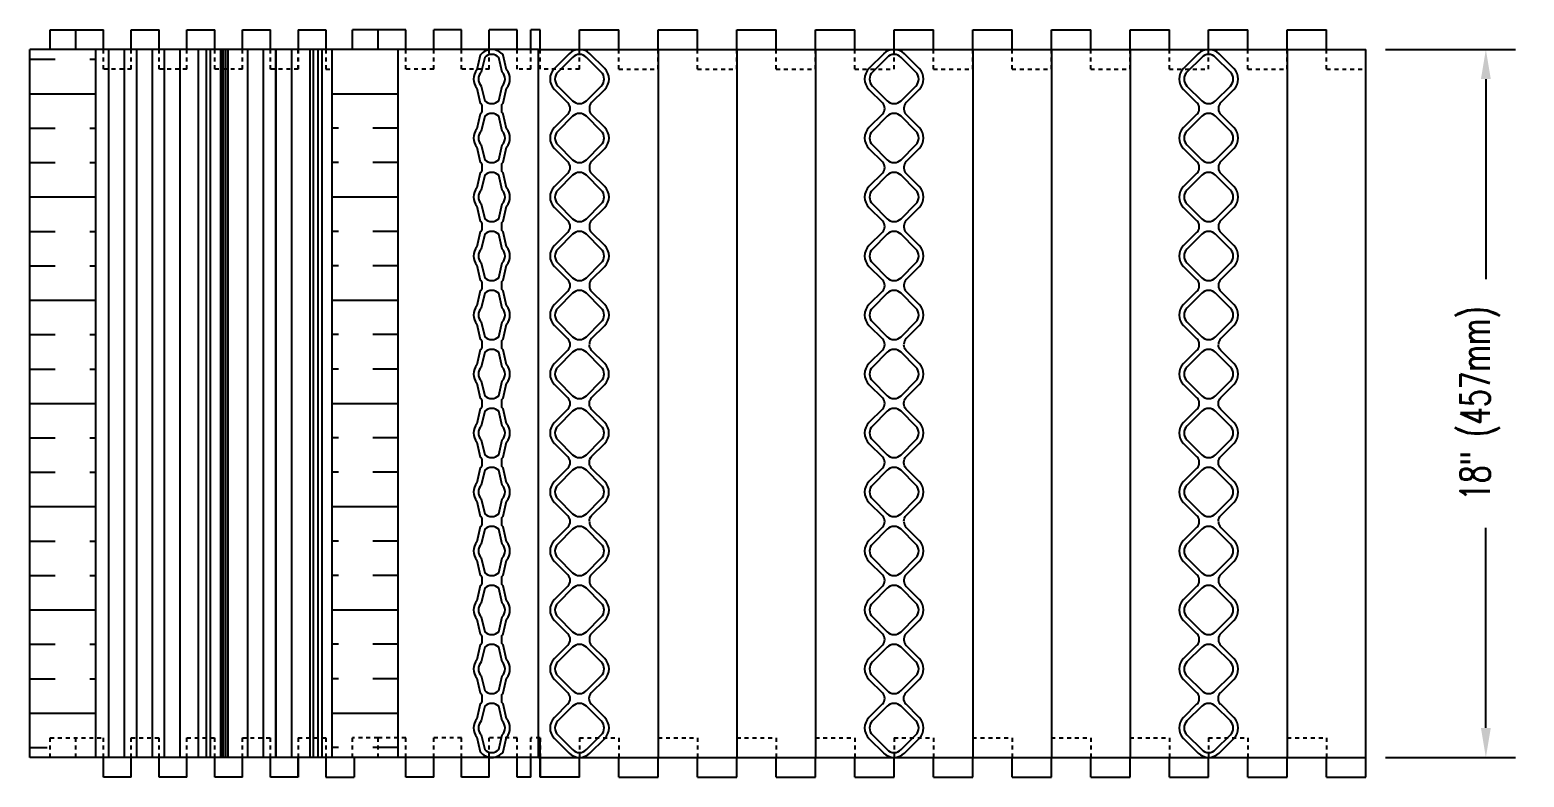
# Model space of a CAD drawing. Header units: inches. Extents: x 191.2 to 234.1, y 83.4 to 139.4.
# Drawn here: x 195.58 to 233.58, y 120.36 to 139.36 of the extents above; entities that cross this region are included whole.
import ezdxf

# ---------------------------------------------------------------- set-up
doc = ezdxf.new("R2010")
doc.units = ezdxf.units.IN
doc.header["$MEASUREMENT"] = 0
doc.linetypes.add('DASHED2', pattern=[0.375, 0.25, -0.125])
for name, color, linetype in [('HATCH', 12, 'Continuous'), ('line25', 2, 'Continuous'), ('LINE50', 5, 'Continuous'), ('LINE8', 8, 'Continuous'), ('LINE9', 9, 'Continuous'), ('TEXT', 4, 'Continuous')]:
    doc.layers.add(name, color=color, linetype=linetype)
doc.styles.add('DIM', font='romans.shx', dxfattribs={"width": 0.7})
doc.dimstyles.new('ext_8', dxfattribs={"dimscale": 8, "dimtxt": 0.09375, "dimasz": 0.09375, "dimexe": 0.09375, "dimexo": 0.0625, "dimgap": 0.0625, "dimtad": 1, "dimdec": 1, "dimzin": 3, "dimdsep": 46, "dimlunit": 4, "dimtxsty": 'DIM', "dimcen": 0.09, "dimdle": 0.09375, "dimclrt": 4, "dimadec": 0, "dimazin": 0, "dimtfac": 1, "dimtdec": 1, "dimtmove": 2, "dimatfit": 3, "dimfxl": 0, "dimfrac": 2, "dimtolj": 1, "dimtzin": 0, "dimarcsym": 0})

# ---------------------------------------------------------------- blocks, each defined once
blk = doc.blocks.new('WEB_INSERT_FRONT')
for p, q in [((-0.265, 8.89), (-0.64, 8.515)), ((0.64, 8.515), (0.265, 8.89)), ((-0.64, 7.985), (-0.297, 7.641)), ((0.309, 7.653), (0.64, 7.985)), ((-0.297, 7.359), (-0.64, 7.015)), ((0.25, 7.512), (0.25, 7.488)), ((0.64, 7.015), (0.309, 7.347)), ((-0.64, 6.485), (-0.297, 6.141)), ((0.309, 6.153), (0.64, 6.485)), ((-0.297, 5.859), (-0.64, 5.515)), ((0.25, 6.012), (0.25, 5.988)), ((0.64, 5.515), (0.309, 5.847)), ((-0.64, 4.985), (-0.297, 4.641)), ((0.309, 4.653), (0.64, 4.985)), ((-0.297, 4.359), (-0.64, 4.015)), ((0.25, 4.512), (0.25, 4.488)), ((0.64, 4.015), (0.309, 4.347)), ((-0.297, 3.141), (-0.64, 3.485)), ((0.309, 3.153), (0.64, 3.485)), ((-0.297, 2.859), (-0.64, 2.515)), ((0.25, 3.012), (0.25, 2.988)), ((0.64, 2.515), (0.309, 2.847)), ((-0.64, 1.985), (-0.297, 1.641)), ((0.309, 1.653), (0.64, 1.985)), ((-0.297, 1.359), (-0.64, 1.015)), ((-0.64, 0.485), (-0.297, 0.141)), ((-0.297, -0.141), (-0.64, -0.485)), ((-0.64, -1.015), (-0.297, -1.359)), ((-0.297, -1.641), (-0.64, -1.985)), ((-0.64, -2.515), (-0.297, -2.859)), ((-0.297, -3.141), (-0.64, -3.485)), ((0.64, -3.485), (0.309, -3.153)), ((-0.64, -4.015), (-0.297, -4.359)), ((0.309, -4.347), (0.64, -4.015)), ((0.25, -4.488), (0.25, -4.512)), ((-0.297, -4.641), (-0.64, -4.985)), ((0.64, -4.985), (0.309, -4.653)), ((-0.64, -5.515), (-0.297, -5.859)), ((0.309, -5.847), (0.64, -5.515)), ((0.25, -5.988), (0.25, -6.012)), ((-0.297, -6.141), (-0.64, -6.485)), ((0.64, -6.485), (0.309, -6.153)), ((-0.64, -7.015), (-0.297, -7.359)), ((0.297, -7.359), (0.64, -7.015)), ((-0.297, -7.641), (-0.64, -7.985)), ((0.64, -7.985), (0.297, -7.641)), ((-0.64, -8.515), (-0.265, -8.89)), ((0.265, -8.89), (0.64, -8.515))]:
    blk.add_line(p, q)
for points in [[(-0.552, 8.073), (-0.177, 7.698, 0.414214), (0.177, 7.698), (0.552, 8.073, 0.414214), (0.552, 8.427), (0.177, 8.802, 0.414214), (-0.177, 8.802), (-0.552, 8.427, 0.414214)], [(-0.552, 6.573), (-0.177, 6.198, 0.414214), (0.177, 6.198), (0.552, 6.573, 0.414214), (0.552, 6.927), (0.177, 7.302, 0.414214), (-0.177, 7.302), (-0.552, 6.927, 0.414214)], [(-0.552, 5.073), (-0.177, 4.698, 0.414214), (0.177, 4.698), (0.552, 5.073, 0.414214), (0.552, 5.427), (0.177, 5.802, 0.414214), (-0.177, 5.802), (-0.552, 5.427, 0.414214)], [(-0.552, 3.573), (-0.177, 3.198, 0.414214), (0.177, 3.198), (0.552, 3.573, 0.414214), (0.552, 3.927), (0.177, 4.302, 0.414214), (-0.177, 4.302), (-0.552, 3.927, 0.414214)], [(-0.552, 3.573), (-0.177, 3.198, 0.414214), (0.177, 3.198), (0.552, 3.573, 0.414214), (0.552, 3.927), (0.177, 4.302, 0.414214), (-0.177, 4.302), (-0.552, 3.927, 0.414214)], [(-0.552, 2.073), (-0.177, 1.698, 0.414214), (0.177, 1.698), (0.552, 2.073, 0.414214), (0.552, 2.427), (0.177, 2.802, 0.414214), (-0.177, 2.802), (-0.552, 2.427, 0.414214)], [(-0.552, 0.573), (-0.177, 0.198, 0.414214), (0.177, 0.198), (0.552, 0.573, 0.414214), (0.552, 0.927), (0.177, 1.302, 0.414214), (-0.177, 1.302), (-0.552, 0.927, 0.414214)], [(-0.552, -0.927), (-0.177, -1.302, 0.414214), (0.177, -1.302), (0.552, -0.927, 0.414214), (0.552, -0.573), (0.177, -0.198, 0.414214), (-0.177, -0.198), (-0.552, -0.573, 0.414214)], [(-0.552, -2.427), (-0.177, -2.802, 0.414214), (0.177, -2.802), (0.552, -2.427, 0.414214), (0.552, -2.073), (0.177, -1.698, 0.414214), (-0.177, -1.698), (-0.552, -2.073, 0.414214)], [(-0.552, -3.927), (-0.177, -4.302, 0.414214), (0.177, -4.302), (0.552, -3.927, 0.414214), (0.552, -3.573), (0.177, -3.198, 0.414214), (-0.177, -3.198), (-0.552, -3.573, 0.414214)], [(-0.552, -5.427), (-0.177, -5.802, 0.414214), (0.177, -5.802), (0.552, -5.427, 0.414214), (0.552, -5.073), (0.177, -4.698, 0.414214), (-0.177, -4.698), (-0.552, -5.073, 0.414214)], [(-0.552, -6.927), (-0.177, -7.302, 0.414214), (0.177, -7.302), (0.552, -6.927, 0.414214), (0.552, -6.573), (0.177, -6.198, 0.414214), (-0.177, -6.198), (-0.552, -6.573, 0.414214)], [(-0.552, -8.427), (-0.177, -8.802, 0.414214), (0.177, -8.802), (0.552, -8.427, 0.414214), (0.552, -8.073), (0.177, -7.698, 0.414214), (-0.177, -7.698), (-0.552, -8.073, 0.414214)]]:
    blk.add_lwpolyline(points, format="xyb", close=True)
blk.add_lwpolyline([(0.25, -2.988, -0.198912), (0.309, -2.847), (0.64, -2.515, 0.414214), (0.64, -1.985), (0.309, -1.653, -0.198912), (0.25, -1.512), (0.25, -1.488, -0.198912), (0.309, -1.347), (0.64, -1.015, 0.414214), (0.64, -0.485), (0.309, -0.153, -0.198912), (0.25, -0.012), (0.25, 0.012, -0.198912), (0.309, 0.153), (0.64, 0.485, 0.414214), (0.64, 1.015), (0.309, 1.347, -0.198912), (0.25, 1.488)], format="xyb")
for centre, radius, start, end in [((0, 8.625), 0.375, 45, 135), ((-0.375, 8.25), 0.375, 135, 225), ((0.375, 8.25), 0.375, 315, 45), ((-0.438, 7.5), 0.2, 315, 45), ((0.45, 7.512), 0.2, 135, 180), ((0.45, 7.488), 0.2, 180, 225), ((-0.375, 6.75), 0.375, 135, 225), ((0.375, 6.75), 0.375, 315, 45), ((-0.438, 6), 0.2, 315, 45), ((0.45, 6.012), 0.2, 135, 180), ((0.45, 5.988), 0.2, 180, 225), ((-0.375, 5.25), 0.375, 135, 225), ((0.375, 5.25), 0.375, 315, 45), ((-0.438, 4.5), 0.2, 315, 45), ((0.45, 4.512), 0.2, 135, 180), ((0.45, 4.488), 0.2, 180, 225), ((-0.375, 3.75), 0.375, 135, 225), ((0.375, 3.75), 0.375, 315, 45), ((-0.438, 3), 0.2, 315, 45), ((0.45, 3.012), 0.2, 135, 180), ((0.45, 2.988), 0.2, 180, 225), ((-0.375, 2.25), 0.375, 135, 225), ((0.375, 2.25), 0.375, 315, 45), ((-0.438, 1.5), 0.2, 315, 45), ((0.45, 1.512), 0.2, 135, 180), ((-0.375, 0.75), 0.375, 135, 225), ((-0.438, 0), 0.2, 315, 45), ((-0.375, -0.75), 0.375, 135, 225), ((-0.438, -1.5), 0.2, 315, 45), ((-0.375, -2.25), 0.375, 135, 225), ((-0.438, -3), 0.2, 315, 45), ((0.45, -3.012), 0.2, 180, 225), ((-0.375, -3.75), 0.375, 135, 225), ((0.375, -3.75), 0.375, 315, 45), ((-0.438, -4.5), 0.2, 315, 45), ((0.45, -4.488), 0.2, 135, 180), ((0.45, -4.512), 0.2, 180, 225), ((-0.375, -5.25), 0.375, 135, 225), ((0.375, -5.25), 0.375, 315, 45), ((-0.438, -6), 0.2, 315, 45), ((0.45, -5.988), 0.2, 135, 180), ((0.45, -6.012), 0.2, 180, 225), ((-0.375, -6.75), 0.375, 135, 225), ((0.375, -6.75), 0.375, 315, 45), ((-0.438, -7.5), 0.2, 315, 45), ((0.438, -7.5), 0.2, 135, 225), ((-0.375, -8.25), 0.375, 135, 225), ((0.375, -8.25), 0.375, 315, 45), ((0, -8.625), 0.375, 225, 315)]:
    blk.add_arc(centre, radius, start, end)
blk = doc.blocks.new('*D21')
at = {"layer": 'Defpoints', "color": 0}
for p in [(229.556, 138.86), (232.605, 138.86), (229.556, 120.86)]:
    blk.add_point(p, dxfattribs=at)
at = {"layer": 'TEXT', "color": 0, "lineweight": -2}
for p, q in [((230.056, 138.86), (233.355, 138.86)), ((232.605, 138.11), (232.605, 133.022)), ((232.605, 121.61), (232.605, 126.697)), ((230.056, 120.86), (233.355, 120.86))]:
    blk.add_line(p, q, dxfattribs=at)
at = {"layer": 'TEXT', "color": 0}
for points in [[(232.48, 138.11), (232.73, 138.11), (232.605, 138.86)], [(232.48, 121.61), (232.73, 121.61), (232.605, 120.86)]]:
    blk.add_solid(points, dxfattribs=at)
at = {"layer": 'TEXT', "color": 4, "insert": (232.46, 129.86), "char_height": 0.75, "attachment_point": 5, "rotation": 90, "style": 'DIM'}
blk.add_mtext('\\A1;18" (457mm)', dxfattribs=at)

msp = doc.modelspace()

# ---------------------------------------------------------------- hatches: boundary and pattern name
at = {"layer": 'HATCH'}
h = msp.add_hatch(dxfattribs=at)
h.set_pattern_fill('INSUL', color=256, scale=7, style=0)
h.set_pattern_definition([(0, (198.8488, 129.86), (0, 2.625), []), (0, (198.8488, 130.735), (0, 2.625), [0.875, -0.875]), (0, (198.8488, 131.61), (0, 2.625), [0.875, -0.875])])
h.paths.add_polyline_path([(197.258, 138.86), (195.578, 138.86), (195.578, 120.86), (196.019, 120.86), (196.019, 121.36), (197.258, 121.36)])
h = msp.add_hatch(dxfattribs=at)
h.set_pattern_fill('INSUL', color=256, scale=7, angle=180, style=0)
h.set_pattern_definition([(180, (201.6773, 129.86), (-3e-16, -2.625), []), (180, (201.6773, 128.985), (-3e-16, -2.625), [0.875, -0.875]), (180, (201.6773, 128.11), (-3e-16, -2.625), [0.875, -0.875])])
h.paths.add_polyline_path([(204.948, 138.36), (203.709, 138.36), (203.268, 138.36), (203.268, 120.86), (204.948, 120.86)])

# ---------------------------------------------------------------- linework, layer by layer
for p, q in [((196.092, 139.36), (197.451, 139.36)), ((196.092, 138.86), (196.092, 139.36)), ((196.744, 138.86), (196.744, 139.36)), ((197.451, 138.86), (197.451, 139.36)), ((198.158, 139.36), (198.865, 139.36)), ((198.158, 138.86), (198.158, 139.36)), ((198.865, 138.86), (198.865, 139.36)), ((199.572, 139.36), (200.279, 139.36)), ((199.572, 138.86), (199.572, 139.36)), ((200.279, 138.86), (200.279, 139.36)), ((200.986, 139.36), (201.694, 139.36)), ((200.986, 138.86), (200.986, 139.36)), ((201.694, 138.86), (201.694, 139.36)), ((202.401, 139.36), (202.401, 138.86)), ((202.401, 139.36), (203.108, 139.36)), ((203.108, 139.36), (203.108, 138.86)), ((197.589, 120.86), (197.589, 138.86)), ((197.987, 120.86), (197.987, 138.86)), ((198.296, 120.86), (198.296, 138.86)), ((198.694, 120.86), (198.694, 138.86)), ((199.004, 120.86), (199.004, 138.86)), ((199.401, 120.86), (199.401, 138.86)), ((201.125, 120.86), (201.125, 138.86)), ((201.523, 120.86), (201.523, 138.86)), ((201.832, 120.86), (201.832, 138.86)), ((201.832, 138.86), (201.832, 120.86)), ((202.23, 138.86), (202.23, 120.86)), ((211.556, 138.86), (211.556, 120.86)), ((213.556, 138.86), (213.556, 120.86)), ((215.556, 138.86), (215.556, 120.86)), ((219.556, 138.86), (219.556, 120.86)), ((221.556, 138.86), (221.556, 120.86)), ((223.556, 138.86), (223.556, 120.86)), ((227.556, 138.86), (227.556, 120.86)), ((207.074, 137.455), (207.074, 137.264)), ((207.574, 137.455), (207.574, 137.264)), ((207.074, 135.955), (207.074, 135.764)), ((207.574, 135.955), (207.574, 135.764)), ((207.074, 134.455), (207.074, 134.264)), ((207.574, 134.455), (207.574, 134.264)), ((207.074, 132.955), (207.074, 132.764)), ((207.574, 132.955), (207.574, 132.764)), ((207.074, 131.455), (207.074, 131.264)), ((207.574, 131.455), (207.574, 131.264)), ((207.074, 129.955), (207.074, 129.764)), ((207.574, 129.955), (207.574, 129.764)), ((207.074, 128.455), (207.074, 128.264)), ((207.574, 128.455), (207.574, 128.264)), ((207.074, 126.955), (207.074, 126.764)), ((207.574, 126.955), (207.574, 126.764)), ((207.074, 125.455), (207.074, 125.264)), ((207.574, 125.455), (207.574, 125.264)), ((207.074, 123.955), (207.074, 123.764)), ((207.574, 123.955), (207.574, 123.764)), ((207.074, 122.455), (207.074, 122.264)), ((207.574, 122.455), (207.574, 122.264)), ((197.451, 120.36), (197.451, 120.86)), ((198.158, 120.36), (198.158, 120.86)), ((198.865, 120.36), (198.865, 120.86)), ((199.572, 120.36), (199.572, 120.86)), ((200.279, 120.36), (200.279, 120.86)), ((200.986, 120.36), (200.986, 120.86)), ((201.694, 120.36), (201.694, 120.86)), ((202.401, 120.36), (202.401, 120.86)), ((202.401, 120.86), (202.401, 120.36)), ((203.108, 120.86), (203.108, 120.36)), ((203.828, 120.86), (203.828, 120.36)), ((198.158, 120.36), (197.451, 120.36)), ((199.572, 120.36), (198.865, 120.36)), ((200.986, 120.36), (200.279, 120.36)), ((202.401, 120.36), (201.694, 120.36)), ((203.108, 120.36), (203.828, 120.36))]:
    msp.add_line(p, q, dxfattribs=at)
at = {"layer": 'HATCH', "linetype": 'DASHED2', "ltscale": 0.15}
for p, q in [((197.451, 138.36), (197.451, 138.86)), ((198.158, 138.36), (198.158, 138.86)), ((198.865, 138.36), (198.865, 138.86)), ((199.572, 138.36), (199.572, 138.86)), ((200.279, 138.36), (200.279, 138.86)), ((200.986, 138.36), (200.986, 138.86)), ((201.694, 138.36), (201.694, 138.86)), ((202.401, 138.36), (202.401, 138.86)), ((202.401, 138.86), (202.401, 138.36)), ((203.108, 138.86), (203.108, 138.36)), ((198.158, 138.36), (197.451, 138.36)), ((199.572, 138.36), (198.865, 138.36)), ((200.986, 138.36), (200.279, 138.36)), ((202.401, 138.36), (201.694, 138.36)), ((203.108, 138.36), (203.268, 138.36)), ((196.092, 120.86), (196.092, 121.36)), ((196.092, 121.36), (197.451, 121.36)), ((196.744, 120.86), (196.744, 121.36)), ((197.451, 120.86), (197.451, 121.36)), ((198.158, 121.36), (198.865, 121.36)), ((198.158, 120.86), (198.158, 121.36)), ((198.865, 120.86), (198.865, 121.36)), ((199.572, 121.36), (200.279, 121.36)), ((199.572, 120.86), (199.572, 121.36)), ((200.279, 120.86), (200.279, 121.36)), ((200.986, 121.36), (201.694, 121.36)), ((200.986, 120.86), (200.986, 121.36)), ((201.694, 120.86), (201.694, 121.36)), ((202.401, 121.36), (202.401, 120.86)), ((202.401, 121.36), (203.108, 121.36)), ((203.108, 121.36), (203.108, 120.86))]:
    msp.add_line(p, q, dxfattribs=at)
at = {"layer": 'HATCH'}
for points in [[(207.574, 137.455, 0.039868), (207.615, 137.499), (207.703, 137.874, 0.354683), (207.703, 138.346), (207.615, 138.721, 0.47636), (207.033, 138.721), (206.944, 138.346, 0.354683), (206.944, 137.874), (207.033, 137.499, 0.039868), (207.074, 137.455, 0.039868)], [(207.074, 137.264, 0.039868), (207.033, 137.221), (206.944, 136.846, 0.354683), (206.944, 136.374), (207.033, 135.999, 0.039868), (207.074, 135.955, 0.039868)], [(207.574, 135.955, 0.039868), (207.615, 135.999), (207.703, 136.374, 0.354683), (207.703, 136.846), (207.615, 137.221, 0.039868), (207.574, 137.264)], [(207.074, 135.764, 0.039868), (207.033, 135.721), (206.944, 135.346, 0.354683), (206.944, 134.874), (207.033, 134.499, 0.039868), (207.074, 134.455)], [(207.574, 134.455, 0.039868), (207.615, 134.499), (207.703, 134.874, 0.354683), (207.703, 135.346), (207.615, 135.721, 0.039868), (207.574, 135.764, 0.039868)], [(207.074, 134.264, 0.039868), (207.033, 134.221), (206.944, 133.846, 0.354683), (206.944, 133.374), (207.033, 132.999, 0.039868), (207.074, 132.955, 0.039868)], [(207.574, 132.955, 0.039868), (207.615, 132.999), (207.703, 133.374, 0.354683), (207.703, 133.846), (207.615, 134.221, 0.039868), (207.574, 134.264)], [(207.074, 132.764, 0.039868), (207.033, 132.721), (206.944, 132.346, 0.354683), (206.944, 131.874), (207.033, 131.499, 0.039868), (207.074, 131.455)], [(207.574, 131.455, 0.039868), (207.615, 131.499), (207.703, 131.874, 0.354683), (207.703, 132.346), (207.615, 132.721, 0.039868), (207.574, 132.764, 0.039868)], [(207.074, 131.264, 0.039868), (207.033, 131.221), (206.944, 130.846, 0.354683), (206.944, 130.374), (207.033, 129.999, 0.039868), (207.074, 129.955, 0.039868)], [(207.574, 129.955, 0.039868), (207.615, 129.999), (207.703, 130.374, 0.354683), (207.703, 130.846), (207.615, 131.221, 0.039868), (207.574, 131.264)], [(207.074, 129.764, 0.039868), (207.033, 129.721), (206.944, 129.346, 0.354683), (206.944, 128.874), (207.033, 128.499, 0.039868), (207.074, 128.455)], [(207.574, 128.455, 0.039868), (207.615, 128.499), (207.703, 128.874, 0.354683), (207.703, 129.346), (207.615, 129.721, 0.039868), (207.574, 129.764, 0.039868)], [(207.074, 128.264, 0.039868), (207.033, 128.221), (206.944, 127.846, 0.354683), (206.944, 127.374), (207.033, 126.999, 0.039868), (207.074, 126.955, 0.039868)], [(207.574, 126.955, 0.039868), (207.615, 126.999), (207.703, 127.374, 0.354683), (207.703, 127.846), (207.615, 128.221, 0.039868), (207.574, 128.264)], [(207.074, 126.764, 0.039868), (207.033, 126.721), (206.944, 126.346, 0.354683), (206.944, 125.874), (207.033, 125.499, 0.039868), (207.074, 125.455)], [(207.574, 125.455, 0.039868), (207.615, 125.499), (207.703, 125.874, 0.354683), (207.703, 126.346), (207.615, 126.721, 0.039868), (207.574, 126.764, 0.039868)], [(207.074, 125.264, 0.039868), (207.033, 125.221), (206.944, 124.846, 0.354683), (206.944, 124.374), (207.033, 123.999, 0.039868), (207.074, 123.955, 0.039868)], [(207.574, 123.955, 0.039868), (207.615, 123.999), (207.703, 124.374, 0.354683), (207.703, 124.846), (207.615, 125.221, 0.039868), (207.574, 125.264)], [(207.074, 123.764, 0.039868), (207.033, 123.721), (206.944, 123.346, 0.354683), (206.944, 122.874), (207.033, 122.499, 0.039868), (207.074, 122.455)], [(207.574, 122.455, 0.039868), (207.615, 122.499), (207.703, 122.874, 0.354683), (207.703, 123.346), (207.615, 123.721, 0.039868), (207.574, 123.764, 0.039868)], [(207.074, 122.264, 0.039868), (207.033, 122.221), (206.944, 121.846, 0.354683), (206.944, 121.374), (207.033, 120.999, 0.47636), (207.615, 120.999), (207.703, 121.374, 0.354683), (207.703, 121.846), (207.615, 122.221, 0.039868), (207.574, 122.264, 0.039868)]]:
    msp.add_lwpolyline(points, format="xyb", dxfattribs=at)
for points in [[(207.059, 137.933), (207.147, 137.558, 0.414214), (207.501, 137.558), (207.589, 137.933, 0.414214), (207.589, 138.287), (207.501, 138.662, 0.414214), (207.147, 138.662), (207.059, 138.287, 0.414214)], [(207.059, 136.433), (207.147, 136.058, 0.414214), (207.501, 136.058), (207.589, 136.433, 0.414214), (207.589, 136.787), (207.501, 137.162, 0.414214), (207.147, 137.162), (207.059, 136.787, 0.414214)], [(207.059, 134.933), (207.147, 134.558, 0.414214), (207.501, 134.558), (207.589, 134.933, 0.414214), (207.589, 135.287), (207.501, 135.662, 0.414214), (207.147, 135.662), (207.059, 135.287, 0.414214)], [(207.059, 133.433), (207.147, 133.058, 0.414214), (207.501, 133.058), (207.589, 133.433, 0.414214), (207.589, 133.787), (207.501, 134.162, 0.414214), (207.147, 134.162), (207.059, 133.787, 0.414214)], [(207.059, 133.433), (207.147, 133.058, 0.414214), (207.501, 133.058), (207.589, 133.433, 0.414214), (207.589, 133.787), (207.501, 134.162, 0.414214), (207.147, 134.162), (207.059, 133.787, 0.414214)], [(207.059, 131.933), (207.147, 131.558, 0.414214), (207.501, 131.558), (207.589, 131.933, 0.414214), (207.589, 132.287), (207.501, 132.662, 0.414214), (207.147, 132.662), (207.059, 132.287, 0.414214)], [(207.059, 130.433), (207.147, 130.058, 0.414214), (207.501, 130.058), (207.589, 130.433, 0.414214), (207.589, 130.787), (207.501, 131.162, 0.414214), (207.147, 131.162), (207.059, 130.787, 0.414214)], [(207.059, 128.933), (207.147, 128.558, 0.414214), (207.501, 128.558), (207.589, 128.933, 0.414214), (207.589, 129.287), (207.501, 129.662, 0.414214), (207.147, 129.662), (207.059, 129.287, 0.414214)], [(207.059, 127.433), (207.147, 127.058, 0.414214), (207.501, 127.058), (207.589, 127.433, 0.414214), (207.589, 127.787), (207.501, 128.162, 0.414214), (207.147, 128.162), (207.059, 127.787, 0.414214)], [(207.059, 125.933), (207.147, 125.558, 0.414214), (207.501, 125.558), (207.589, 125.933, 0.414214), (207.589, 126.287), (207.501, 126.662, 0.414214), (207.147, 126.662), (207.059, 126.287, 0.414214)], [(207.059, 124.433), (207.147, 124.058, 0.414214), (207.501, 124.058), (207.589, 124.433, 0.414214), (207.589, 124.787), (207.501, 125.162, 0.414214), (207.147, 125.162), (207.059, 124.787, 0.414214)], [(207.059, 122.933), (207.147, 122.558, 0.414214), (207.501, 122.558), (207.589, 122.933, 0.414214), (207.589, 123.287), (207.501, 123.662, 0.414214), (207.147, 123.662), (207.059, 123.287, 0.414214)], [(207.059, 121.433), (207.147, 121.058, 0.414214), (207.501, 121.058), (207.589, 121.433, 0.414214), (207.589, 121.787), (207.501, 122.162, 0.414214), (207.147, 122.162), (207.059, 121.787, 0.414214)]]:
    msp.add_lwpolyline(points, format="xyb", close=True, dxfattribs=at)
at = {"layer": 'line25'}
for p, q in [((204.434, 139.36), (203.782, 139.36)), ((203.782, 138.86), (203.782, 139.36)), ((205.141, 139.36), (204.434, 139.36)), ((204.434, 138.86), (204.434, 139.36)), ((205.141, 138.86), (205.141, 139.36)), ((206.555, 139.36), (205.848, 139.36)), ((205.848, 138.86), (205.848, 139.36)), ((206.555, 138.86), (206.555, 139.36)), ((207.969, 139.36), (207.262, 139.36)), ((207.262, 138.86), (207.262, 139.36)), ((207.969, 138.86), (207.969, 139.36)), ((208.556, 139.36), (208.318, 139.36)), ((208.318, 138.86), (208.318, 139.36)), ((208.513, 138.86), (195.578, 138.86)), ((208.513, 120.86), (195.578, 120.86)), ((205.141, 120.36), (205.141, 120.86)), ((205.848, 120.36), (205.848, 120.86)), ((206.555, 120.36), (206.555, 120.86)), ((207.262, 120.36), (207.262, 120.865)), ((207.969, 120.36), (207.969, 120.86)), ((208.318, 120.36), (208.318, 120.86)), ((205.848, 120.36), (205.141, 120.36)), ((207.262, 120.36), (206.555, 120.36)), ((208.318, 120.36), (207.969, 120.36))]:
    msp.add_line(p, q, dxfattribs=at)
at = {"layer": 'line25', "linetype": 'DASHED2', "ltscale": 0.15}
for p, q in [((205.141, 138.36), (205.141, 138.86)), ((205.848, 138.36), (205.848, 138.86)), ((206.555, 138.36), (206.555, 138.86)), ((207.262, 138.36), (207.262, 138.86)), ((207.969, 138.36), (207.969, 138.86)), ((208.318, 138.36), (208.318, 138.86)), ((205.848, 138.36), (205.141, 138.36)), ((207.262, 138.36), (206.555, 138.36)), ((208.318, 138.36), (207.969, 138.36)), ((203.782, 120.86), (203.782, 121.36)), ((204.434, 121.36), (203.782, 121.36)), ((204.434, 120.86), (204.434, 121.36)), ((205.141, 121.36), (204.434, 121.36)), ((205.141, 120.86), (205.141, 121.36)), ((206.555, 121.36), (205.848, 121.36)), ((205.848, 120.86), (205.848, 121.36)), ((206.555, 120.86), (206.555, 121.36)), ((207.969, 121.36), (207.262, 121.36)), ((207.262, 120.865), (207.262, 121.36)), ((207.969, 120.86), (207.969, 121.36)), ((208.556, 121.36), (208.318, 121.36)), ((208.318, 120.86), (208.318, 121.36))]:
    msp.add_line(p, q, dxfattribs=at)
at = {"layer": 'LINE50'}
for p, q in [((195.578, 120.86), (195.578, 138.86)), ((197.258, 120.86), (197.258, 138.86)), ((203.268, 120.86), (203.268, 138.86)), ((204.948, 120.86), (204.948, 138.86)), ((208.513, 120.86), (208.513, 138.86))]:
    msp.add_line(p, q, dxfattribs=at)
at = {"layer": 'LINE8'}
for p, q in [((199.865, 120.86), (199.865, 138.86)), ((200.074, 120.86), (200.074, 138.86)), ((200.175, 120.86), (200.175, 138.86)), ((200.431, 120.86), (200.431, 138.86)), ((200.487, 120.86), (200.487, 138.86)), ((200.501, 120.86), (200.501, 138.86)), ((200.561, 120.86), (200.561, 138.86)), ((200.617, 120.86), (200.617, 138.86)), ((202.694, 138.86), (202.694, 120.86)), ((202.782, 138.86), (202.782, 120.86)), ((202.903, 138.86), (202.903, 120.86)), ((203.003, 138.86), (203.003, 120.86)), ((203.26, 138.86), (203.26, 120.86))]:
    msp.add_line(p, q, dxfattribs=at)
at = {"layer": 'LINE9'}
for p, q in [((208.556, 138.86), (208.556, 139.36)), ((208.556, 138.86), (208.556, 139.36)), ((209.556, 139.36), (210.556, 139.36)), ((209.556, 138.86), (209.556, 139.36)), ((210.556, 138.86), (210.556, 139.36)), ((211.556, 138.86), (211.556, 139.36)), ((211.556, 139.36), (212.556, 139.36)), ((212.556, 138.86), (212.556, 139.36)), ((213.556, 138.86), (213.556, 139.36)), ((213.556, 139.36), (214.556, 139.36)), ((214.556, 138.86), (214.556, 139.36)), ((215.556, 138.86), (215.556, 139.36)), ((215.556, 139.36), (216.556, 139.36)), ((216.556, 138.86), (216.556, 139.36)), ((217.556, 138.86), (217.556, 139.36)), ((217.556, 139.36), (218.556, 139.36)), ((218.556, 138.86), (218.556, 139.36)), ((219.556, 138.86), (219.556, 139.36)), ((219.556, 139.36), (220.556, 139.36)), ((220.556, 138.86), (220.556, 139.36)), ((221.556, 138.86), (221.556, 139.36)), ((221.556, 139.36), (222.556, 139.36)), ((222.556, 138.86), (222.556, 139.36)), ((223.556, 138.86), (223.556, 139.36)), ((223.556, 139.36), (224.556, 139.36)), ((224.556, 138.86), (224.556, 139.36)), ((225.556, 139.36), (226.556, 139.36)), ((225.556, 138.86), (225.556, 139.36)), ((226.556, 138.86), (226.556, 139.36)), ((227.556, 139.36), (228.556, 139.36)), ((227.556, 138.86), (227.556, 139.36)), ((228.556, 138.86), (228.556, 139.36)), ((208.513, 138.86), (229.556, 138.86)), ((229.556, 120.86), (229.556, 138.86)), ((208.556, 120.36), (208.556, 121.36)), ((208.513, 120.86), (229.556, 120.86)), ((208.556, 120.36), (208.556, 120.86)), ((208.556, 120.86), (208.556, 120.36)), ((209.556, 120.36), (209.556, 120.86)), ((210.556, 120.36), (210.556, 120.86)), ((211.556, 120.36), (211.556, 120.86)), ((212.556, 120.36), (212.556, 120.86)), ((213.556, 120.36), (213.556, 120.86)), ((214.556, 120.36), (214.556, 120.86)), ((215.556, 120.36), (215.556, 120.86)), ((216.556, 120.36), (216.556, 120.86)), ((217.556, 120.36), (217.556, 120.86)), ((218.556, 120.36), (218.556, 120.86)), ((219.556, 120.36), (219.556, 120.86)), ((220.556, 120.36), (220.556, 120.86)), ((221.556, 120.36), (221.556, 120.86)), ((222.556, 120.36), (222.556, 120.86)), ((223.556, 120.36), (223.556, 120.86)), ((224.556, 120.36), (224.556, 120.86)), ((225.556, 120.36), (225.556, 120.86)), ((226.556, 120.36), (226.556, 120.86)), ((227.556, 120.36), (227.556, 120.86)), ((228.556, 120.36), (228.556, 120.86)), ((229.556, 120.36), (229.556, 120.86)), ((209.556, 120.36), (208.556, 120.36)), ((210.556, 120.36), (211.556, 120.36)), ((212.556, 120.36), (213.556, 120.36)), ((214.556, 120.36), (215.556, 120.36)), ((216.556, 120.36), (217.556, 120.36)), ((218.556, 120.36), (219.556, 120.36)), ((220.556, 120.36), (221.556, 120.36)), ((222.556, 120.36), (223.556, 120.36)), ((224.556, 120.36), (225.556, 120.36)), ((226.556, 120.36), (227.556, 120.36)), ((228.556, 120.36), (229.556, 120.36))]:
    msp.add_line(p, q, dxfattribs=at)
at = {"layer": 'LINE9', "linetype": 'DASHED2', "ltscale": 0.15}
for p, q in [((208.556, 138.36), (208.556, 138.86)), ((208.556, 138.36), (208.556, 138.86)), ((209.556, 138.36), (209.556, 138.86)), ((210.556, 138.36), (210.556, 138.86)), ((211.556, 138.36), (211.556, 138.86)), ((212.556, 138.36), (212.556, 138.86)), ((213.556, 138.36), (213.556, 138.86)), ((214.556, 138.36), (214.556, 138.86)), ((215.556, 138.36), (215.556, 138.86)), ((216.556, 138.36), (216.556, 138.86)), ((217.556, 138.36), (217.556, 138.86)), ((218.556, 138.36), (218.556, 138.86)), ((219.556, 138.36), (219.556, 138.86)), ((220.556, 138.36), (220.556, 138.86)), ((221.556, 138.36), (221.556, 138.86)), ((222.556, 138.36), (222.556, 138.86)), ((223.556, 138.36), (223.556, 138.86)), ((224.556, 138.36), (224.556, 138.86)), ((225.556, 138.36), (225.556, 138.86)), ((226.556, 138.36), (226.556, 138.86)), ((227.556, 138.36), (227.556, 138.86)), ((228.556, 138.36), (228.556, 138.86)), ((229.556, 138.36), (229.556, 138.86)), ((209.556, 138.36), (208.556, 138.36)), ((210.556, 138.36), (211.556, 138.36)), ((212.556, 138.36), (213.556, 138.36)), ((214.556, 138.36), (215.556, 138.36)), ((216.556, 138.36), (217.556, 138.36)), ((218.556, 138.36), (219.556, 138.36)), ((220.556, 138.36), (221.556, 138.36)), ((222.556, 138.36), (223.556, 138.36)), ((224.556, 138.36), (225.556, 138.36)), ((226.556, 138.36), (227.556, 138.36)), ((228.556, 138.36), (229.556, 138.36)), ((208.556, 121.36), (208.556, 120.86)), ((208.556, 121.36), (208.556, 120.86)), ((209.556, 121.36), (210.556, 121.36)), ((209.556, 121.36), (209.556, 120.86)), ((210.556, 121.36), (210.556, 120.86)), ((211.556, 121.36), (212.556, 121.36)), ((211.556, 121.36), (211.556, 120.86)), ((212.556, 121.36), (212.556, 120.86)), ((213.556, 121.36), (214.556, 121.36)), ((213.556, 121.36), (213.556, 120.86)), ((214.556, 121.36), (214.556, 120.86)), ((215.556, 121.36), (215.556, 120.86)), ((215.556, 121.36), (216.556, 121.36)), ((216.556, 121.36), (216.556, 120.86)), ((217.556, 121.36), (217.556, 120.86)), ((217.556, 121.36), (218.556, 121.36)), ((218.556, 121.36), (218.556, 120.86)), ((219.556, 121.36), (220.556, 121.36)), ((219.556, 121.36), (219.556, 120.86)), ((220.556, 121.36), (220.556, 120.86)), ((221.556, 121.36), (222.556, 121.36)), ((221.556, 121.36), (221.556, 120.86)), ((222.556, 121.36), (222.556, 120.86)), ((223.556, 121.36), (223.556, 120.86)), ((223.556, 121.36), (224.556, 121.36)), ((224.556, 121.36), (224.556, 120.86)), ((225.556, 121.36), (225.556, 120.86)), ((225.556, 121.36), (226.556, 121.36)), ((226.556, 121.36), (226.556, 120.86)), ((227.556, 121.36), (227.556, 120.86)), ((227.556, 121.36), (228.556, 121.36)), ((228.556, 121.36), (228.556, 120.86))]:
    msp.add_line(p, q, dxfattribs=at)

# ---------------------------------------------------------------- block references
at = {"layer": 'HATCH'}
for p in [(209.556, 129.86), (217.556, 129.86), (225.556, 129.86)]:
    msp.add_blockref('WEB_INSERT_FRONT', p, dxfattribs=at)

# ---------------------------------------------------------------- dimensions: what is measured, and where the dimension line sits
at = {"layer": 'TEXT'}
dim = msp.add_linear_dim(base=(232.605, 138.86), p1=(229.556, 120.86), p2=(229.556, 138.86), angle=90, text='18" (457mm)', dimstyle='ext_8', dxfattribs=at)
dim.commit()
dim.dimension.update_dxf_attribs({"geometry": '*D21', "text_midpoint": (232.46, 129.86), "dimtype": 160})

doc.saveas('drawing.dxf')
